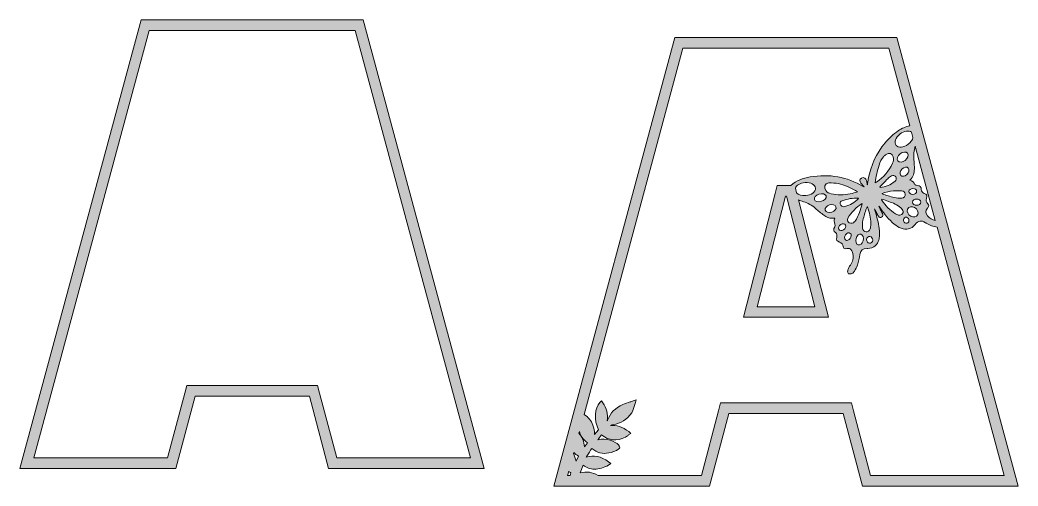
# Model space of a CAD drawing. Header units: millimetres. Extents: x 7 to 900, y -312 to -13.
# Drawn here: x 617.1 to 899.6, y -144.7 to -12.8 of the extents above; entities that cross this region are included whole.
import ezdxf

# ---------------------------------------------------------------- set-up
doc = ezdxf.new("R2010")
doc.units = ezdxf.units.MM
doc.header["$MEASUREMENT"] = 0
doc.layers.add('Layer 8', color=7, linetype='Continuous')
doc.layers.add('Layer 9', color=7, linetype='Continuous')

# ---------------------------------------------------------------- blocks, each defined once
blk = doc.blocks.new('block 6')
at = {"layer": 'Layer 9'}
h = blk.add_hatch(color=2, dxfattribs=at)
h.dxf.hatch_style = 2
h.paths.add_polyline_path([(714.23, -12.77), (651.37, -12.77), (617.08, -139.77), (661.2, -139.77), (666.65, -119.23), (699.02, -119.23), (704.47, -139.77), (748.52, -139.77)])
h.paths.add_polyline_path([(711.94, -15.77), (744.61, -136.77), (706.78, -136.77), (701.92, -118.47), (701.33, -116.23), (699.02, -116.23), (666.65, -116.23), (664.34, -116.23), (663.75, -118.47), (658.89, -136.77), (621, -136.77), (653.67, -15.77)])
at = {"layer": 'Layer 9', "lineweight": 0}
for points in [[(714.23, -12.77), (651.37, -12.77), (617.08, -139.77), (661.2, -139.77), (666.65, -119.23), (699.02, -119.23), (704.47, -139.77), (748.52, -139.77), (714.23, -12.77), (714.23, -12.77)], [(711.94, -15.77), (744.61, -136.77), (706.78, -136.77), (701.92, -118.47), (701.33, -116.23), (699.02, -116.23), (666.65, -116.23), (664.34, -116.23), (663.75, -118.47), (658.89, -136.77), (621, -136.77), (653.67, -15.77), (711.94, -15.77)]]:
    blk.add_lwpolyline(points, dxfattribs=at)

msp = doc.modelspace()

# ---------------------------------------------------------------- hatches: boundary and pattern name
at = {"layer": 'Layer 8'}
h = msp.add_hatch(color=1, dxfattribs=at)
h.dxf.hatch_style = 2
h.paths.add_polyline_path([(865.35, -17.72), (802.49, -17.72), (768.19, -144.71), (812.32, -144.71), (817.76, -124.18), (850.14, -124.18), (855.58, -144.71), (899.64, -144.71)])
edge = h.paths.add_edge_path()
edge.add_spline(control_points=[(874.06, -64.78), (873.69, -64.34), (873.51, -63.88), (873.71, -63.28), (873.99, -62.48), (873.86, -62.24), (873.07, -61.86), (872.6, -61.63), (872.26, -61.4), (872.26, -60.77), (872.26, -59.99), (871.89, -59.75), (871.1, -59.66), (870.87, -59.64), (870.55, -59.51), (870.46, -59.33), (870.17, -58.76), (869.76, -58.37), (869.01, -58.14), (870.11, -57.23), (870.23, -56.08), (870.3, -54.92), (870.32, -54.59), (870.29, -54.26), (870.28, -53.93), (870.23, -52.74), (870.06, -51.54), (870.17, -50.36), (870.23, -49.75), (870.39, -49.14), (870.56, -48.54), (870.56, -48.54), (876.22, -69.5), (876.22, -69.5), (875.37, -69.32), (874.6, -68.94), (874.01, -68.18), (873.37, -67.35), (873.36, -66.83), (874, -66.03), (874.03, -65.99), (874.06, -65.96), (874.09, -65.92), (874.47, -65.39), (874.47, -65.28), (874.06, -64.78)], knot_values=[0, 0, 0, 0, 1, 1, 1, 2, 2, 2, 3, 3, 3, 4, 4, 4, 5, 5, 5, 6, 6, 6, 7, 7, 7, 8, 8, 8, 9, 9, 9, 10, 10, 10, 11, 11, 11, 12, 12, 12, 13, 13, 13, 14, 14, 14, 15, 15, 15, 15], degree=3, periodic=1)
edge = h.paths.add_edge_path()
edge.add_spline(control_points=[(862.51, -57.95), (862.82, -57.63), (863.17, -57.35), (863.52, -57.07), (863.89, -56.77), (864.46, -56.74), (864.83, -56.97), (865.18, -57.18), (865.23, -57.53), (865.14, -57.88), (865.09, -58.09), (864.96, -58.33), (864.8, -58.46), (863.57, -59.44), (862.2, -60.07), (860.64, -60.2), (860.6, -60.15), (860.56, -60.1), (860.52, -60.05), (861.18, -59.35), (861.84, -58.64), (862.51, -57.95)], knot_values=[0, 0, 0, 0, 1, 1, 1, 2, 2, 2, 3, 3, 3, 4, 4, 4, 5, 5, 5, 6, 6, 6, 7, 7, 7, 7], degree=3, periodic=1)
edge = h.paths.add_edge_path()
edge.add_spline(control_points=[(859.57, -58.65), (859.47, -58.72), (859.36, -58.77), (859.16, -58.89), (859.4, -57.13), (859.78, -55.51), (860.3, -53.92), (860.59, -53.01), (861, -52.16), (861.63, -51.42), (861.82, -51.2), (862.03, -50.99), (862.27, -50.82), (863.13, -50.2), (864.08, -50.55), (864.31, -51.56), (864.45, -52.17), (864.35, -52.76), (864.09, -53.33), (863.11, -55.53), (861.58, -57.29), (859.57, -58.65)], knot_values=[0, 0, 0, 0, 1, 1, 1, 2, 2, 2, 3, 3, 3, 4, 4, 4, 5, 5, 5, 6, 6, 6, 7, 7, 7, 7], degree=3, periodic=1)
edge = h.paths.add_edge_path()
edge.add_spline(control_points=[(869.9, -46.09), (869.73, -46.73), (869.26, -47.42), (868.55, -47.96), (867.27, -48.94), (865.73, -49.08), (865.1, -48.27), (864.46, -47.47), (864.98, -46.03), (866.25, -45.05), (867.39, -44.17), (868.75, -43.97), (869.48, -44.52), (869.48, -44.52), (869.9, -46.09), (869.9, -46.09)], knot_values=[0, 0, 0, 0, 1, 1, 1, 2, 2, 2, 3, 3, 3, 4, 4, 4, 5, 5, 5, 5], degree=3, periodic=1)
edge = h.paths.add_edge_path()
edge.add_spline(control_points=[(868.17, -56.54), (867.58, -57.11), (866.79, -57.21), (866.42, -56.77), (866.05, -56.33), (866.24, -55.51), (866.83, -54.94), (867.43, -54.37), (868.21, -54.27), (868.58, -54.71), (868.95, -55.15), (868.77, -55.97), (868.17, -56.54)], knot_values=[0, 0, 0, 0, 1, 1, 1, 2, 2, 2, 3, 3, 3, 4, 4, 4, 4], degree=3, periodic=1)
edge = h.paths.add_edge_path()
edge.add_spline(control_points=[(869.87, -60.48), (870.47, -60.47), (870.95, -60.85), (870.94, -61.32), (870.93, -61.78), (870.44, -62.17), (869.84, -62.17), (869.24, -62.17), (868.76, -61.8), (868.77, -61.33), (868.78, -60.86), (869.28, -60.48), (869.87, -60.48)], knot_values=[0, 0, 0, 0, 1, 1, 1, 2, 2, 2, 3, 3, 3, 4, 4, 4, 4], degree=3, periodic=1)
edge = h.paths.add_edge_path()
edge.add_spline(control_points=[(865.63, -52.69), (865.24, -52.17), (865.54, -51.26), (866.29, -50.66), (867.04, -50.06), (867.97, -49.99), (868.36, -50.51), (868.75, -51.02), (868.46, -51.93), (867.71, -52.53), (866.95, -53.14), (866.02, -53.21), (865.63, -52.69)], knot_values=[0, 0, 0, 0, 1, 1, 1, 2, 2, 2, 3, 3, 3, 4, 4, 4, 4], degree=3, periodic=1)
edge = h.paths.add_edge_path()
edge.add_spline(control_points=[(861.09, -63.47), (861.73, -63.7), (862.36, -63.94), (863, -64.16), (864.25, -64.59), (865.48, -65.04), (866.45, -65.95), (866.61, -66.1), (866.73, -66.27), (866.85, -66.44), (867.11, -66.79), (867.21, -67.18), (866.96, -67.58), (866.69, -67.99), (866.26, -68.09), (865.81, -68.01), (865.52, -67.95), (865.21, -67.84), (864.97, -67.68), (863.4, -66.64), (862.09, -65.34), (861.06, -63.78), (861.03, -63.75), (861.02, -63.7), (861.01, -63.66), (861.04, -63.6), (861.07, -63.53), (861.09, -63.47)], knot_values=[0, 0, 0, 0, 1, 1, 1, 2, 2, 2, 3, 3, 3, 4, 4, 4, 5, 5, 5, 6, 6, 6, 7, 7, 7, 8, 8, 8, 9, 9, 9, 9], degree=3, periodic=1)
edge = h.paths.add_edge_path()
edge.add_spline(control_points=[(866.71, -63.22), (866, -63.25), (865.27, -63.18), (864.58, -63.02), (863.43, -62.75), (862.3, -62.37), (861.17, -62.04), (861.17, -61.99), (861.17, -61.94), (861.18, -61.89), (862.2, -61.48), (863.26, -61.23), (864.35, -61.16), (865.12, -61.1), (865.89, -61.11), (866.66, -61.13), (867.31, -61.14), (867.7, -61.51), (867.71, -62.07), (867.73, -62.67), (867.34, -63.21), (866.71, -63.22)], knot_values=[0, 0, 0, 0, 1, 1, 1, 2, 2, 2, 3, 3, 3, 4, 4, 4, 5, 5, 5, 6, 6, 6, 7, 7, 7, 7], degree=3, periodic=1)
edge = h.paths.add_edge_path()
edge.add_spline(control_points=[(867.5, -68.78), (867.84, -68.51), (868.33, -68.6), (868.6, -68.98), (868.87, -69.37), (868.82, -69.9), (868.48, -70.18), (868.15, -70.45), (867.65, -70.36), (867.38, -69.98), (867.11, -69.59), (867.17, -69.06), (867.5, -68.78)], knot_values=[0, 0, 0, 0, 1, 1, 1, 2, 2, 2, 3, 3, 3, 4, 4, 4, 4], degree=3, periodic=1)
edge = h.paths.add_edge_path()
edge.add_spline(control_points=[(868.39, -66.32), (868.69, -65.64), (869.57, -65.44), (870.36, -65.86), (871.14, -66.29), (871.53, -67.19), (871.23, -67.87), (870.93, -68.55), (870.05, -68.75), (869.26, -68.32), (868.48, -67.9), (868.09, -67), (868.39, -66.32)], knot_values=[0, 0, 0, 0, 1, 1, 1, 2, 2, 2, 3, 3, 3, 4, 4, 4, 4], degree=3, periodic=1)
edge = h.paths.add_edge_path()
edge.add_spline(control_points=[(870.92, -65.24), (870.29, -65.24), (869.79, -64.85), (869.8, -64.36), (869.81, -63.87), (870.33, -63.47), (870.96, -63.47), (871.59, -63.47), (872.1, -63.86), (872.09, -64.35), (872.08, -64.83), (871.56, -65.23), (870.92, -65.24)], knot_values=[0, 0, 0, 0, 1, 1, 1, 2, 2, 2, 3, 3, 3, 4, 4, 4, 4], degree=3, periodic=1)
edge = h.paths.add_edge_path()
edge.add_spline(control_points=[(775.2, -136.22), (775.2, -136.22), (774.5, -137.64), (774.5, -137.64), (774.35, -136.87), (774.11, -136.17), (773.78, -135.53), (773.78, -135.53), (773.86, -135.23), (773.86, -135.23), (774.25, -135.61), (774.7, -135.95), (775.2, -136.22)], knot_values=[0, 0, 0, 0, 1, 1, 1, 2, 2, 2, 3, 3, 3, 4, 4, 4, 4], degree=3, periodic=1)
edge = h.paths.add_edge_path()
edge.add_spline(control_points=[(775.48, -129.25), (775.77, -130.48), (776.44, -131.6), (777.74, -132.47), (777.74, -132.47), (776.91, -133.65), (776.91, -133.65), (776.78, -132.14), (776.26, -130.86), (775.33, -129.79), (775.33, -129.79), (775.48, -129.25), (775.48, -129.25)], knot_values=[0, 0, 0, 0, 1, 1, 1, 2, 2, 2, 3, 3, 3, 4, 4, 4, 4], degree=3, periodic=1)
edge = h.paths.add_edge_path()
edge.add_spline(control_points=[(772.43, -140.55), (772.63, -140.71), (772.84, -140.87), (773.05, -141.02), (773.05, -141.02), (772.83, -141.71), (772.83, -141.71), (772.83, -141.71), (772.11, -141.71), (772.11, -141.71), (772.11, -141.71), (772.43, -140.55), (772.43, -140.55)], knot_values=[0, 0, 0, 0, 1, 1, 1, 2, 2, 2, 3, 3, 3, 4, 4, 4, 4], degree=3, periodic=1)
edge = h.paths.add_edge_path()
edge.add_spline(control_points=[(853.04, -123.41), (853.04, -123.41), (852.45, -121.18), (852.45, -121.18), (852.45, -121.18), (850.14, -121.18), (850.14, -121.18), (850.14, -121.18), (817.76, -121.18), (817.76, -121.18), (817.76, -121.18), (815.45, -121.18), (815.45, -121.18), (815.45, -121.18), (814.86, -123.41), (814.86, -123.41), (814.86, -123.41), (810.01, -141.71), (810.01, -141.71), (810.01, -141.71), (780.78, -141.71), (780.78, -141.71), (779.12, -140.74), (777.48, -140.51), (775.72, -141.01), (775.72, -141.01), (776.48, -138.78), (776.48, -138.78), (777.58, -139.54), (778.56, -139.89), (779.63, -139.92), (781.07, -139.97), (782.4, -139.59), (783.67, -138.78), (783.67, -138.78), (784.4, -138.31), (784.4, -138.31), (784.4, -138.31), (783.71, -137.82), (783.71, -137.82), (781.54, -136.27), (779.53, -135.87), (777.42, -136.58), (777.48, -136.45), (777.54, -136.34), (777.6, -136.24), (778.05, -135.5), (778.53, -134.77), (778.99, -134.06), (778.99, -134.06), (779, -134.05), (779, -134.05), (780.4, -135.27), (782.01, -135.71), (783.78, -135.35), (784.73, -135.16), (785.73, -134.91), (786.59, -134.15), (786.59, -134.15), (786.88, -133.89), (786.88, -133.89), (786.88, -133.89), (786.77, -133.53), (786.77, -133.53), (786.76, -133.51), (786.76, -133.48), (786.75, -133.46), (786.73, -133.38), (786.7, -133.22), (786.56, -133.09), (785.51, -132.11), (783.13, -130.95), (780.7, -131.59), (781.01, -131.15), (781.33, -130.72), (781.65, -130.28), (781.66, -130.27), (781.67, -130.25), (781.68, -130.24), (781.71, -130.26), (781.74, -130.28), (781.78, -130.31), (783.77, -131.86), (786.02, -132.05), (788.48, -130.87), (788.72, -130.76), (788.92, -130.61), (789.11, -130.46), (789.2, -130.4), (789.29, -130.33), (789.38, -130.26), (789.38, -130.26), (790.05, -129.8), (790.05, -129.8), (790.05, -129.8), (789.42, -129.32), (789.42, -129.32), (787.62, -127.98), (785.97, -127.42), (784.24, -127.6), (784.48, -127.44), (784.74, -127.35), (785.03, -127.32), (787.11, -127.07), (788.92, -125.91), (790.26, -123.96), (790.61, -123.45), (791.21, -121.44), (791.32, -121.04), (791.32, -121.04), (791.52, -120.35), (791.52, -120.35), (791.52, -120.35), (790.72, -120.62), (790.72, -120.62), (790.42, -120.72), (790.11, -120.82), (789.81, -120.91), (789.12, -121.12), (788.42, -121.34), (787.73, -121.64), (785.61, -122.56), (784.17, -124.05), (783.45, -126.07), (783.42, -126.14), (783.39, -126.21), (783.36, -126.28), (783.62, -124.35), (783.2, -122.67), (782.1, -121.15), (782.1, -121.15), (781.73, -120.64), (781.73, -120.64), (781.73, -120.64), (781.26, -121.09), (781.26, -121.09), (779.72, -122.59), (779.55, -126.05), (780.87, -128.85), (780.87, -128.85), (779.71, -130.14), (779.71, -130.14), (779.72, -129.13), (779.58, -128.25), (779.27, -127.44), (778.79, -126.2), (777.99, -125.24), (776.78, -124.44), (776.78, -124.44), (804.78, -20.72), (804.78, -20.72), (804.78, -20.72), (863.05, -20.72), (863.05, -20.72), (863.05, -20.72), (869, -42.77), (869, -42.77), (867.84, -42.97), (866.72, -43.44), (865.72, -44.12), (864.31, -45.08), (863.13, -46.29), (862.03, -47.58), (859.49, -50.55), (857.94, -53.96), (857.25, -57.73), (857.14, -58.31), (857.07, -58.9), (856.98, -59.49), (856.98, -59.49), (856.85, -56.78), (855.33, -57.54), (854.03, -58.2), (855.85, -59.79), (856.04, -60), (855.94, -59.96), (855.89, -59.94), (855.84, -59.91), (851.21, -57.16), (846.19, -56.32), (840.77, -57.2), (838.73, -57.54), (836.9, -58.27), (835.3, -59.6), (835.28, -59.61), (835.27, -59.62), (835.26, -59.63), (835.26, -59.63), (834.08, -59.63), (834.08, -59.63), (834.08, -59.63), (833.82, -59.63), (833.82, -59.63), (833.82, -59.63), (831.49, -59.63), (831.49, -59.63), (831.49, -59.63), (830.91, -61.89), (830.91, -61.89), (830.91, -61.89), (822.88, -93.21), (822.88, -93.21), (822.88, -93.21), (821.92, -96.95), (821.92, -96.95), (821.92, -96.95), (825.79, -96.95), (825.79, -96.95), (825.79, -96.95), (842.11, -96.95), (842.11, -96.95), (842.11, -96.95), (845.97, -96.95), (845.97, -96.95), (845.97, -96.95), (845.01, -93.21), (845.01, -93.21), (845.01, -93.21), (837.45, -63.72), (837.45, -63.72), (837.92, -63.89), (838.39, -64.06), (838.87, -64.22), (840.14, -64.64), (841.3, -65.23), (842.29, -66.14), (843.04, -66.83), (843.86, -67.45), (844.67, -68.08), (845.36, -68.62), (846.16, -68.9), (847.06, -68.89), (847.27, -68.89), (847.47, -68.88), (847.74, -68.87), (847.46, -69.49), (847.57, -70.01), (847.78, -70.55), (847.88, -70.78), (847.87, -71.13), (847.75, -71.35), (847.33, -72.09), (847.29, -72.5), (847.95, -72.97), (848.47, -73.35), (848.42, -73.77), (848.33, -74.27), (848.17, -75.14), (848.27, -75.32), (849.09, -75.64), (849.69, -75.88), (850.09, -76.28), (850.13, -76.94), (850.16, -77.36), (850.39, -77.53), (850.78, -77.53), (851.01, -77.54), (851.24, -77.51), (851.47, -77.46), (851.81, -77.38), (852.06, -77.46), (852.27, -77.72), (852.68, -78.22), (852.88, -78.79), (852.96, -79.41), (853.11, -80.58), (852.62, -81.56), (851.96, -82.51), (851.69, -82.9), (851.51, -83.38), (851.41, -83.83), (851.36, -84.08), (851.5, -84.52), (851.68, -84.6), (851.94, -84.72), (852.34, -84.65), (852.63, -84.53), (852.9, -84.42), (853.15, -84.17), (853.31, -83.92), (853.65, -83.36), (854.03, -82.78), (854.21, -82.17), (854.51, -81.18), (854.68, -80.16), (854.89, -79.14), (855.13, -77.92), (855.64, -77.47), (856.91, -77.43), (856.97, -77.43), (857.03, -77.43), (857.09, -77.43), (858.88, -77.45), (859.89, -76.27), (860.2, -75.08), (860.31, -74.64), (860.41, -74.19), (860.43, -73.74), (860.5, -72.01), (860.15, -70.34), (859.71, -68.7), (859.49, -67.88), (859.22, -67.08), (858.97, -66.28), (859.19, -66.59), (859.36, -66.92), (859.53, -67.25), (859.72, -67.63), (859.91, -68), (860.13, -68.36), (860.34, -68.69), (860.67, -68.74), (861.02, -68.59), (861.37, -68.43), (861.39, -68.11), (861.32, -67.81), (861.28, -67.62), (861.18, -67.44), (861.09, -67.27), (860.79, -66.67), (860.49, -66.07), (860.19, -65.47), (860.35, -65.59), (860.47, -65.75), (860.58, -65.9), (860.65, -66), (860.71, -66.1), (860.78, -66.2), (861.87, -67.8), (863.06, -69.31), (864.56, -70.55), (865.15, -71.03), (865.82, -71.46), (866.52, -71.76), (868, -72.39), (869.43, -71.97), (870.49, -70.7), (871.47, -69.53), (872.15, -69.4), (873.44, -70.17), (873.5, -70.21), (873.56, -70.26), (873.63, -70.3), (874.61, -70.84), (875.64, -71.27), (876.75, -71.45), (876.75, -71.45), (895.72, -141.71), (895.72, -141.71), (895.72, -141.71), (857.89, -141.71), (857.89, -141.71), (857.89, -141.71), (853.04, -123.41), (853.04, -123.41)], knot_values=[0, 0, 0, 0, 1, 1, 1, 2, 2, 2, 3, 3, 3, 4, 4, 4, 5, 5, 5, 6, 6, 6, 7, 7, 7, 8, 8, 8, 9, 9, 9, 10, 10, 10, 11, 11, 11, 12, 12, 12, 13, 13, 13, 14, 14, 14, 15, 15, 15, 16, 16, 16, 17, 17, 17, 18, 18, 18, 19, 19, 19, 20, 20, 20, 21, 21, 21, 22, 22, 22, 23, 23, 23, 24, 24, 24, 25, 25, 25, 26, 26, 26, 27, 27, 27, 28, 28, 28, 29, 29, 29, 30, 30, 30, 31, 31, 31, 32, 32, 32, 33, 33, 33, 34, 34, 34, 35, 35, 35, 36, 36, 36, 37, 37, 37, 38, 38, 38, 39, 39, 39, 40, 40, 40, 41, 41, 41, 42, 42, 42, 43, 43, 43, 44, 44, 44, 45, 45, 45, 46, 46, 46, 47, 47, 47, 48, 48, 48, 49, 49, 49, 50, 50, 50, 51, 51, 51, 52, 52, 52, 53, 53, 53, 54, 54, 54, 55, 55, 55, 56, 56, 56, 57, 57, 57, 58, 58, 58, 59, 59, 59, 60, 60, 60, 61, 61, 61, 62, 62, 62, 63, 63, 63, 64, 64, 64, 65, 65, 65, 66, 66, 66, 67, 67, 67, 68, 68, 68, 69, 69, 69, 70, 70, 70, 71, 71, 71, 72, 72, 72, 73, 73, 73, 74, 74, 74, 75, 75, 75, 76, 76, 76, 77, 77, 77, 78, 78, 78, 79, 79, 79, 80, 80, 80, 81, 81, 81, 82, 82, 82, 83, 83, 83, 84, 84, 84, 85, 85, 85, 86, 86, 86, 87, 87, 87, 88, 88, 88, 89, 89, 89, 90, 90, 90, 91, 91, 91, 92, 92, 92, 93, 93, 93, 94, 94, 94, 95, 95, 95, 96, 96, 96, 97, 97, 97, 98, 98, 98, 99, 99, 99, 100, 100, 100, 101, 101, 101, 102, 102, 102, 103, 103, 103, 104, 104, 104, 105, 105, 105, 106, 106, 106, 107, 107, 107, 108, 108, 108, 109, 109, 109, 110, 110, 110, 111, 111, 111, 112, 112, 112, 113, 113, 113, 114, 114, 114, 115, 115, 115, 116, 116, 116, 117, 117, 117, 118, 118, 118, 118], degree=3, periodic=1)
h.paths.add_polyline_path([(842.11, -93.95), (825.79, -93.95), (833.82, -62.63), (834.08, -62.63)])
edge = h.paths.add_edge_path()
edge.add_spline(control_points=[(836.95, -61.73), (836.95, -61.73), (836.6, -60.4), (836.6, -60.4), (836.88, -59.57), (837.98, -58.88), (839.33, -58.78), (840.93, -58.66), (842.26, -59.4), (842.31, -60.43), (842.36, -61.45), (841.11, -62.38), (839.52, -62.5), (838.43, -62.58), (837.47, -62.27), (836.95, -61.73)], knot_values=[0, 0, 0, 0, 1, 1, 1, 2, 2, 2, 3, 3, 3, 4, 4, 4, 5, 5, 5, 5], degree=3, periodic=1)
edge = h.paths.add_edge_path()
edge.add_spline(control_points=[(843.29, -62.06), (844.2, -61.79), (845.09, -62.03), (845.28, -62.59), (845.47, -63.16), (844.88, -63.84), (843.97, -64.11), (843.05, -64.38), (842.16, -64.14), (841.98, -63.57), (841.79, -63.01), (842.38, -62.33), (843.29, -62.06)], knot_values=[0, 0, 0, 0, 1, 1, 1, 2, 2, 2, 3, 3, 3, 4, 4, 4, 4], degree=3, periodic=1)
edge = h.paths.add_edge_path()
edge.add_spline(control_points=[(846.26, -65.12), (847.1, -64.86), (847.92, -65.11), (848.1, -65.68), (848.28, -66.25), (847.74, -66.92), (846.91, -67.19), (846.07, -67.45), (845.25, -67.2), (845.07, -66.63), (844.89, -66.06), (845.42, -65.38), (846.26, -65.12)], knot_values=[0, 0, 0, 0, 1, 1, 1, 2, 2, 2, 3, 3, 3, 4, 4, 4, 4], degree=3, periodic=1)
edge = h.paths.add_edge_path()
edge.add_spline(control_points=[(846.76, -61.97), (846.13, -61.83), (845.57, -61.6), (845.18, -61.07), (844.62, -60.32), (844.86, -58.97), (846.09, -58.92), (846.99, -58.89), (847.91, -58.93), (848.79, -59.1), (850.19, -59.37), (852.92, -60.56), (854.2, -61.43), (853.51, -61.63), (852.82, -61.87), (852.12, -62.01), (850.32, -62.38), (848.53, -62.36), (846.76, -61.97)], knot_values=[0, 0, 0, 0, 1, 1, 1, 2, 2, 2, 3, 3, 3, 4, 4, 4, 5, 5, 5, 6, 6, 6, 6], degree=3, periodic=1)
edge = h.paths.add_edge_path()
edge.add_spline(control_points=[(854.38, -63.2), (854.4, -63.2), (854.43, -63.23), (854.5, -63.28), (853.42, -64.44), (852.11, -65.18), (850.62, -65.61), (849.94, -65.8), (849.34, -65.42), (849.3, -64.8), (849.26, -64.41), (849.4, -64.08), (849.82, -63.93), (851.3, -63.41), (852.82, -63.17), (854.38, -63.2)], knot_values=[0, 0, 0, 0, 1, 1, 1, 2, 2, 2, 3, 3, 3, 4, 4, 4, 5, 5, 5, 5], degree=3, periodic=1)
edge = h.paths.add_edge_path()
edge.add_spline(control_points=[(849.14, -70.95), (849.54, -70.48), (850.2, -70.32), (850.6, -70.59), (851, -70.86), (851, -71.47), (850.59, -71.93), (850.18, -72.4), (849.53, -72.56), (849.12, -72.29), (848.72, -72.02), (848.73, -71.42), (849.14, -70.95)], knot_values=[0, 0, 0, 0, 1, 1, 1, 2, 2, 2, 3, 3, 3, 4, 4, 4, 4], degree=3, periodic=1)
edge = h.paths.add_edge_path()
edge.add_spline(control_points=[(850.81, -73.57), (851.19, -73.05), (851.79, -72.88), (852.15, -73.18), (852.52, -73.47), (852.51, -74.13), (852.14, -74.65), (851.77, -75.16), (851.17, -75.34), (850.8, -75.04), (850.43, -74.74), (850.44, -74.08), (850.81, -73.57)], knot_values=[0, 0, 0, 0, 1, 1, 1, 2, 2, 2, 3, 3, 3, 4, 4, 4, 4], degree=3, periodic=1)
edge = h.paths.add_edge_path()
edge.add_spline(control_points=[(852.35, -70.33), (851.58, -70.28), (851.06, -69.53), (851.46, -68.88), (852.48, -67.22), (853.82, -65.83), (855.48, -64.74), (855.52, -64.79), (855.54, -64.81), (855.53, -64.82), (855, -66.49), (854.55, -68.21), (853.51, -69.69), (853.24, -70.08), (852.89, -70.37), (852.35, -70.33)], knot_values=[0, 0, 0, 0, 1, 1, 1, 2, 2, 2, 3, 3, 3, 4, 4, 4, 5, 5, 5, 5], degree=3, periodic=1)
edge = h.paths.add_edge_path()
edge.add_spline(control_points=[(853.78, -74.63), (854, -73.79), (854.62, -73.25), (855.18, -73.42), (855.73, -73.6), (855.99, -74.42), (855.77, -75.26), (855.55, -76.11), (854.92, -76.65), (854.37, -76.47), (853.82, -76.3), (853.55, -75.47), (853.78, -74.63)], knot_values=[0, 0, 0, 0, 1, 1, 1, 2, 2, 2, 3, 3, 3, 4, 4, 4, 4], degree=3, periodic=1)
edge = h.paths.add_edge_path()
edge.add_spline(control_points=[(855.65, -71.65), (855.61, -70.92), (855.58, -70.16), (855.73, -69.45), (855.97, -68.34), (856.37, -67.26), (856.7, -66.16), (856.76, -66), (856.85, -65.85), (856.92, -65.69), (856.96, -65.69), (857, -65.69), (857.04, -65.69), (857.16, -66.1), (857.29, -66.51), (857.42, -66.91), (857.89, -68.38), (858.04, -69.88), (857.87, -71.42), (857.86, -71.57), (857.84, -71.73), (857.79, -71.86), (857.55, -72.44), (857.06, -72.81), (856.61, -72.76), (856.11, -72.7), (855.69, -72.3), (855.65, -71.65)], knot_values=[0, 0, 0, 0, 1, 1, 1, 2, 2, 2, 3, 3, 3, 4, 4, 4, 5, 5, 5, 6, 6, 6, 7, 7, 7, 8, 8, 8, 9, 9, 9, 9], degree=3, periodic=1)
edge = h.paths.add_edge_path()
edge.add_spline(control_points=[(857.38, -74.12), (857.83, -73.97), (858.31, -74.26), (858.45, -74.77), (858.59, -75.28), (858.34, -75.81), (857.89, -75.96), (857.44, -76.1), (856.96, -75.81), (856.82, -75.31), (856.67, -74.8), (856.93, -74.27), (857.38, -74.12)], knot_values=[0, 0, 0, 0, 1, 1, 1, 2, 2, 2, 3, 3, 3, 4, 4, 4, 4], degree=3, periodic=1)

# ---------------------------------------------------------------- linework, layer by layer
at = {"layer": 'Layer 8', "lineweight": 0}
for points in [[(865.35, -17.72), (802.49, -17.72), (768.19, -144.71), (812.32, -144.71), (817.76, -124.18), (850.14, -124.18), (855.58, -144.71), (899.64, -144.71), (865.35, -17.72)], [(842.11, -93.95), (825.79, -93.95), (833.82, -62.63), (834.08, -62.63), (842.11, -93.95)]]:
    msp.add_lwpolyline(points, dxfattribs=at)
for points, knots in [([(853.04, -123.41), (853.04, -123.41), (852.45, -121.18), (852.45, -121.18), (852.45, -121.18), (850.14, -121.18), (850.14, -121.18), (850.14, -121.18), (817.76, -121.18), (817.76, -121.18), (817.76, -121.18), (815.45, -121.18), (815.45, -121.18), (815.45, -121.18), (814.86, -123.41), (814.86, -123.41), (814.86, -123.41), (810.01, -141.71), (810.01, -141.71), (810.01, -141.71), (780.78, -141.71), (780.78, -141.71), (779.12, -140.74), (777.48, -140.51), (775.72, -141.01), (775.72, -141.01), (776.48, -138.78), (776.48, -138.78), (777.58, -139.54), (778.56, -139.89), (779.63, -139.92), (781.07, -139.97), (782.4, -139.59), (783.67, -138.78), (783.67, -138.78), (784.4, -138.31), (784.4, -138.31), (784.4, -138.31), (783.71, -137.82), (783.71, -137.82), (781.54, -136.27), (779.53, -135.87), (777.42, -136.58), (777.48, -136.45), (777.54, -136.34), (777.6, -136.24), (778.05, -135.5), (778.53, -134.77), (778.99, -134.06), (778.99, -134.06), (779, -134.05), (779, -134.05), (780.4, -135.27), (782.01, -135.71), (783.78, -135.35), (784.73, -135.16), (785.73, -134.91), (786.59, -134.15), (786.59, -134.15), (786.88, -133.89), (786.88, -133.89), (786.88, -133.89), (786.77, -133.53), (786.77, -133.53), (786.76, -133.51), (786.76, -133.48), (786.75, -133.46), (786.73, -133.38), (786.7, -133.22), (786.56, -133.09), (785.51, -132.11), (783.13, -130.95), (780.7, -131.59), (781.01, -131.15), (781.33, -130.72), (781.65, -130.28), (781.66, -130.27), (781.67, -130.25), (781.68, -130.24), (781.71, -130.26), (781.74, -130.28), (781.78, -130.31), (783.77, -131.86), (786.02, -132.05), (788.48, -130.87), (788.72, -130.76), (788.92, -130.61), (789.11, -130.46), (789.2, -130.4), (789.29, -130.33), (789.38, -130.26), (789.38, -130.26), (790.05, -129.8), (790.05, -129.8), (790.05, -129.8), (789.42, -129.32), (789.42, -129.32), (787.62, -127.98), (785.97, -127.42), (784.24, -127.6), (784.48, -127.44), (784.74, -127.35), (785.03, -127.32), (787.11, -127.07), (788.92, -125.91), (790.26, -123.96), (790.61, -123.45), (791.21, -121.44), (791.32, -121.04), (791.32, -121.04), (791.52, -120.35), (791.52, -120.35), (791.52, -120.35), (790.72, -120.62), (790.72, -120.62), (790.42, -120.72), (790.11, -120.82), (789.81, -120.91), (789.12, -121.12), (788.42, -121.34), (787.73, -121.64), (785.61, -122.56), (784.17, -124.05), (783.45, -126.07), (783.42, -126.14), (783.39, -126.21), (783.36, -126.28), (783.62, -124.35), (783.2, -122.67), (782.1, -121.15), (782.1, -121.15), (781.73, -120.64), (781.73, -120.64), (781.73, -120.64), (781.26, -121.09), (781.26, -121.09), (779.72, -122.59), (779.55, -126.05), (780.87, -128.85), (780.87, -128.85), (779.71, -130.14), (779.71, -130.14), (779.72, -129.13), (779.58, -128.25), (779.27, -127.44), (778.79, -126.2), (777.99, -125.24), (776.78, -124.44), (776.78, -124.44), (804.78, -20.72), (804.78, -20.72), (804.78, -20.72), (863.05, -20.72), (863.05, -20.72), (863.05, -20.72), (869, -42.77), (869, -42.77), (867.84, -42.97), (866.72, -43.44), (865.72, -44.12), (864.31, -45.08), (863.13, -46.29), (862.03, -47.58), (859.49, -50.55), (857.94, -53.96), (857.25, -57.73), (857.14, -58.31), (857.07, -58.9), (856.98, -59.49), (856.98, -59.49), (856.85, -56.78), (855.33, -57.54), (854.03, -58.2), (855.85, -59.79), (856.04, -60), (855.94, -59.96), (855.89, -59.94), (855.84, -59.91), (851.21, -57.16), (846.19, -56.32), (840.77, -57.2), (838.73, -57.54), (836.9, -58.27), (835.3, -59.6), (835.28, -59.61), (835.27, -59.62), (835.26, -59.63), (835.26, -59.63), (834.08, -59.63), (834.08, -59.63), (834.08, -59.63), (833.82, -59.63), (833.82, -59.63), (833.82, -59.63), (831.49, -59.63), (831.49, -59.63), (831.49, -59.63), (830.91, -61.89), (830.91, -61.89), (830.91, -61.89), (822.88, -93.21), (822.88, -93.21), (822.88, -93.21), (821.92, -96.95), (821.92, -96.95), (821.92, -96.95), (825.79, -96.95), (825.79, -96.95), (825.79, -96.95), (842.11, -96.95), (842.11, -96.95), (842.11, -96.95), (845.97, -96.95), (845.97, -96.95), (845.97, -96.95), (845.01, -93.21), (845.01, -93.21), (845.01, -93.21), (837.45, -63.72), (837.45, -63.72), (837.92, -63.89), (838.39, -64.06), (838.87, -64.22), (840.14, -64.64), (841.3, -65.23), (842.29, -66.14), (843.04, -66.83), (843.86, -67.45), (844.67, -68.08), (845.36, -68.62), (846.16, -68.9), (847.06, -68.89), (847.27, -68.89), (847.47, -68.88), (847.74, -68.87), (847.46, -69.49), (847.57, -70.01), (847.78, -70.55), (847.88, -70.78), (847.87, -71.13), (847.75, -71.35), (847.33, -72.09), (847.29, -72.5), (847.95, -72.97), (848.47, -73.35), (848.42, -73.77), (848.33, -74.27), (848.17, -75.14), (848.27, -75.32), (849.09, -75.64), (849.69, -75.88), (850.09, -76.28), (850.13, -76.94), (850.16, -77.36), (850.39, -77.53), (850.78, -77.53), (851.01, -77.54), (851.24, -77.51), (851.47, -77.46), (851.81, -77.38), (852.06, -77.46), (852.27, -77.72), (852.68, -78.22), (852.88, -78.79), (852.96, -79.41), (853.11, -80.58), (852.62, -81.56), (851.96, -82.51), (851.69, -82.9), (851.51, -83.38), (851.41, -83.83), (851.36, -84.08), (851.5, -84.52), (851.68, -84.6), (851.94, -84.72), (852.34, -84.65), (852.63, -84.53), (852.9, -84.42), (853.15, -84.17), (853.31, -83.92), (853.65, -83.36), (854.03, -82.78), (854.21, -82.17), (854.51, -81.18), (854.68, -80.16), (854.89, -79.14), (855.13, -77.92), (855.64, -77.47), (856.91, -77.43), (856.97, -77.43), (857.03, -77.43), (857.09, -77.43), (858.88, -77.45), (859.89, -76.27), (860.2, -75.08), (860.31, -74.64), (860.41, -74.19), (860.43, -73.74), (860.5, -72.01), (860.15, -70.34), (859.71, -68.7), (859.49, -67.88), (859.22, -67.08), (858.97, -66.28), (859.19, -66.59), (859.36, -66.92), (859.53, -67.25), (859.72, -67.63), (859.91, -68), (860.13, -68.36), (860.34, -68.69), (860.67, -68.74), (861.02, -68.59), (861.37, -68.43), (861.39, -68.11), (861.32, -67.81), (861.28, -67.62), (861.18, -67.44), (861.09, -67.27), (860.79, -66.67), (860.49, -66.07), (860.19, -65.47), (860.35, -65.59), (860.47, -65.75), (860.58, -65.9), (860.65, -66), (860.71, -66.1), (860.78, -66.2), (861.87, -67.8), (863.06, -69.31), (864.56, -70.55), (865.15, -71.03), (865.82, -71.46), (866.52, -71.76), (868, -72.39), (869.43, -71.97), (870.49, -70.7), (871.47, -69.53), (872.15, -69.4), (873.44, -70.17), (873.5, -70.21), (873.56, -70.26), (873.63, -70.3), (874.61, -70.84), (875.64, -71.27), (876.75, -71.45), (876.75, -71.45), (895.72, -141.71), (895.72, -141.71), (895.72, -141.71), (857.89, -141.71), (857.89, -141.71), (857.89, -141.71), (853.04, -123.41), (853.04, -123.41)], [0, 0, 0, 0, 1, 1, 1, 2, 2, 2, 3, 3, 3, 4, 4, 4, 5, 5, 5, 6, 6, 6, 7, 7, 7, 8, 8, 8, 9, 9, 9, 10, 10, 10, 11, 11, 11, 12, 12, 12, 13, 13, 13, 14, 14, 14, 15, 15, 15, 16, 16, 16, 17, 17, 17, 18, 18, 18, 19, 19, 19, 20, 20, 20, 21, 21, 21, 22, 22, 22, 23, 23, 23, 24, 24, 24, 25, 25, 25, 26, 26, 26, 27, 27, 27, 28, 28, 28, 29, 29, 29, 30, 30, 30, 31, 31, 31, 32, 32, 32, 33, 33, 33, 34, 34, 34, 35, 35, 35, 36, 36, 36, 37, 37, 37, 38, 38, 38, 39, 39, 39, 40, 40, 40, 41, 41, 41, 42, 42, 42, 43, 43, 43, 44, 44, 44, 45, 45, 45, 46, 46, 46, 47, 47, 47, 48, 48, 48, 49, 49, 49, 50, 50, 50, 51, 51, 51, 52, 52, 52, 53, 53, 53, 54, 54, 54, 55, 55, 55, 56, 56, 56, 57, 57, 57, 58, 58, 58, 59, 59, 59, 60, 60, 60, 61, 61, 61, 62, 62, 62, 63, 63, 63, 64, 64, 64, 65, 65, 65, 66, 66, 66, 67, 67, 67, 68, 68, 68, 69, 69, 69, 70, 70, 70, 71, 71, 71, 72, 72, 72, 73, 73, 73, 74, 74, 74, 75, 75, 75, 76, 76, 76, 77, 77, 77, 78, 78, 78, 79, 79, 79, 80, 80, 80, 81, 81, 81, 82, 82, 82, 83, 83, 83, 84, 84, 84, 85, 85, 85, 86, 86, 86, 87, 87, 87, 88, 88, 88, 89, 89, 89, 90, 90, 90, 91, 91, 91, 92, 92, 92, 93, 93, 93, 94, 94, 94, 95, 95, 95, 96, 96, 96, 97, 97, 97, 98, 98, 98, 99, 99, 99, 100, 100, 100, 101, 101, 101, 102, 102, 102, 103, 103, 103, 104, 104, 104, 105, 105, 105, 106, 106, 106, 107, 107, 107, 108, 108, 108, 109, 109, 109, 110, 110, 110, 111, 111, 111, 112, 112, 112, 113, 113, 113, 114, 114, 114, 115, 115, 115, 116, 116, 116, 117, 117, 117, 118, 118, 118, 118]), ([(869.9, -46.09), (869.73, -46.73), (869.26, -47.42), (868.55, -47.96), (867.27, -48.94), (865.73, -49.08), (865.1, -48.27), (864.46, -47.47), (864.98, -46.03), (866.25, -45.05), (867.39, -44.17), (868.75, -43.97), (869.48, -44.52), (869.48, -44.52), (869.9, -46.09), (869.9, -46.09)], [0, 0, 0, 0, 1, 1, 1, 2, 2, 2, 3, 3, 3, 4, 4, 4, 5, 5, 5, 5]), ([(859.57, -58.65), (859.47, -58.72), (859.36, -58.77), (859.16, -58.89), (859.4, -57.13), (859.78, -55.51), (860.3, -53.92), (860.59, -53.01), (861, -52.16), (861.63, -51.42), (861.82, -51.2), (862.03, -50.99), (862.27, -50.82), (863.13, -50.2), (864.08, -50.55), (864.31, -51.56), (864.45, -52.17), (864.35, -52.76), (864.09, -53.33), (863.11, -55.53), (861.58, -57.29), (859.57, -58.65)], [0, 0, 0, 0, 1, 1, 1, 2, 2, 2, 3, 3, 3, 4, 4, 4, 5, 5, 5, 6, 6, 6, 7, 7, 7, 7]), ([(865.63, -52.69), (865.24, -52.17), (865.54, -51.26), (866.29, -50.66), (867.04, -50.06), (867.97, -49.99), (868.36, -50.51), (868.75, -51.02), (868.46, -51.93), (867.71, -52.53), (866.95, -53.14), (866.02, -53.21), (865.63, -52.69)], [0, 0, 0, 0, 1, 1, 1, 2, 2, 2, 3, 3, 3, 4, 4, 4, 4]), ([(874.06, -64.78), (873.69, -64.34), (873.51, -63.88), (873.71, -63.28), (873.99, -62.48), (873.86, -62.24), (873.07, -61.86), (872.6, -61.63), (872.26, -61.4), (872.26, -60.77), (872.26, -59.99), (871.89, -59.75), (871.1, -59.66), (870.87, -59.64), (870.55, -59.51), (870.46, -59.33), (870.17, -58.76), (869.76, -58.37), (869.01, -58.14), (870.11, -57.23), (870.23, -56.08), (870.3, -54.92), (870.32, -54.59), (870.29, -54.26), (870.28, -53.93), (870.23, -52.74), (870.06, -51.54), (870.17, -50.36), (870.23, -49.75), (870.39, -49.14), (870.56, -48.54), (870.56, -48.54), (876.22, -69.5), (876.22, -69.5), (875.37, -69.32), (874.6, -68.94), (874.01, -68.18), (873.37, -67.35), (873.36, -66.83), (874, -66.03), (874.03, -65.99), (874.06, -65.96), (874.09, -65.92), (874.47, -65.39), (874.47, -65.28), (874.06, -64.78)], [0, 0, 0, 0, 1, 1, 1, 2, 2, 2, 3, 3, 3, 4, 4, 4, 5, 5, 5, 6, 6, 6, 7, 7, 7, 8, 8, 8, 9, 9, 9, 10, 10, 10, 11, 11, 11, 12, 12, 12, 13, 13, 13, 14, 14, 14, 15, 15, 15, 15]), ([(868.17, -56.54), (867.58, -57.11), (866.79, -57.21), (866.42, -56.77), (866.05, -56.33), (866.24, -55.51), (866.83, -54.94), (867.43, -54.37), (868.21, -54.27), (868.58, -54.71), (868.95, -55.15), (868.77, -55.97), (868.17, -56.54)], [0, 0, 0, 0, 1, 1, 1, 2, 2, 2, 3, 3, 3, 4, 4, 4, 4]), ([(836.95, -61.73), (836.95, -61.73), (836.6, -60.4), (836.6, -60.4), (836.88, -59.57), (837.98, -58.88), (839.33, -58.78), (840.93, -58.66), (842.26, -59.4), (842.31, -60.43), (842.36, -61.45), (841.11, -62.38), (839.52, -62.5), (838.43, -62.58), (837.47, -62.27), (836.95, -61.73)], [0, 0, 0, 0, 1, 1, 1, 2, 2, 2, 3, 3, 3, 4, 4, 4, 5, 5, 5, 5]), ([(846.76, -61.97), (846.13, -61.83), (845.57, -61.6), (845.18, -61.07), (844.62, -60.32), (844.86, -58.97), (846.09, -58.92), (846.99, -58.89), (847.91, -58.93), (848.79, -59.1), (850.19, -59.37), (852.92, -60.56), (854.2, -61.43), (853.51, -61.63), (852.82, -61.87), (852.12, -62.01), (850.32, -62.38), (848.53, -62.36), (846.76, -61.97)], [0, 0, 0, 0, 1, 1, 1, 2, 2, 2, 3, 3, 3, 4, 4, 4, 5, 5, 5, 6, 6, 6, 6]), ([(862.51, -57.95), (862.82, -57.63), (863.17, -57.35), (863.52, -57.07), (863.89, -56.77), (864.46, -56.74), (864.83, -56.97), (865.18, -57.18), (865.23, -57.53), (865.14, -57.88), (865.09, -58.09), (864.96, -58.33), (864.8, -58.46), (863.57, -59.44), (862.2, -60.07), (860.64, -60.2), (860.6, -60.15), (860.56, -60.1), (860.52, -60.05), (861.18, -59.35), (861.84, -58.64), (862.51, -57.95)], [0, 0, 0, 0, 1, 1, 1, 2, 2, 2, 3, 3, 3, 4, 4, 4, 5, 5, 5, 6, 6, 6, 7, 7, 7, 7]), ([(843.29, -62.06), (844.2, -61.79), (845.09, -62.03), (845.28, -62.59), (845.47, -63.16), (844.88, -63.84), (843.97, -64.11), (843.05, -64.38), (842.16, -64.14), (841.98, -63.57), (841.79, -63.01), (842.38, -62.33), (843.29, -62.06)], [0, 0, 0, 0, 1, 1, 1, 2, 2, 2, 3, 3, 3, 4, 4, 4, 4]), ([(866.71, -63.22), (866, -63.25), (865.27, -63.18), (864.58, -63.02), (863.43, -62.75), (862.3, -62.37), (861.17, -62.04), (861.17, -61.99), (861.17, -61.94), (861.18, -61.89), (862.2, -61.48), (863.26, -61.23), (864.35, -61.16), (865.12, -61.1), (865.89, -61.11), (866.66, -61.13), (867.31, -61.14), (867.7, -61.51), (867.71, -62.07), (867.73, -62.67), (867.34, -63.21), (866.71, -63.22)], [0, 0, 0, 0, 1, 1, 1, 2, 2, 2, 3, 3, 3, 4, 4, 4, 5, 5, 5, 6, 6, 6, 7, 7, 7, 7]), ([(869.87, -60.48), (870.47, -60.47), (870.95, -60.85), (870.94, -61.32), (870.93, -61.78), (870.44, -62.17), (869.84, -62.17), (869.24, -62.17), (868.76, -61.8), (868.77, -61.33), (868.78, -60.86), (869.28, -60.48), (869.87, -60.48)], [0, 0, 0, 0, 1, 1, 1, 2, 2, 2, 3, 3, 3, 4, 4, 4, 4]), ([(846.26, -65.12), (847.1, -64.86), (847.92, -65.11), (848.1, -65.68), (848.28, -66.25), (847.74, -66.92), (846.91, -67.19), (846.07, -67.45), (845.25, -67.2), (845.07, -66.63), (844.89, -66.06), (845.42, -65.38), (846.26, -65.12)], [0, 0, 0, 0, 1, 1, 1, 2, 2, 2, 3, 3, 3, 4, 4, 4, 4]), ([(854.38, -63.2), (854.4, -63.2), (854.43, -63.23), (854.5, -63.28), (853.42, -64.44), (852.11, -65.18), (850.62, -65.61), (849.94, -65.8), (849.34, -65.42), (849.3, -64.8), (849.26, -64.41), (849.4, -64.08), (849.82, -63.93), (851.3, -63.41), (852.82, -63.17), (854.38, -63.2)], [0, 0, 0, 0, 1, 1, 1, 2, 2, 2, 3, 3, 3, 4, 4, 4, 5, 5, 5, 5]), ([(852.35, -70.33), (851.58, -70.28), (851.06, -69.53), (851.46, -68.88), (852.48, -67.22), (853.82, -65.83), (855.48, -64.74), (855.52, -64.79), (855.54, -64.81), (855.53, -64.82), (855, -66.49), (854.55, -68.21), (853.51, -69.69), (853.24, -70.08), (852.89, -70.37), (852.35, -70.33)], [0, 0, 0, 0, 1, 1, 1, 2, 2, 2, 3, 3, 3, 4, 4, 4, 5, 5, 5, 5]), ([(861.09, -63.47), (861.73, -63.7), (862.36, -63.94), (863, -64.16), (864.25, -64.59), (865.48, -65.04), (866.45, -65.95), (866.61, -66.1), (866.73, -66.27), (866.85, -66.44), (867.11, -66.79), (867.21, -67.18), (866.96, -67.58), (866.69, -67.99), (866.26, -68.09), (865.81, -68.01), (865.52, -67.95), (865.21, -67.84), (864.97, -67.68), (863.4, -66.64), (862.09, -65.34), (861.06, -63.78), (861.03, -63.75), (861.02, -63.7), (861.01, -63.66), (861.04, -63.6), (861.07, -63.53), (861.09, -63.47)], [0, 0, 0, 0, 1, 1, 1, 2, 2, 2, 3, 3, 3, 4, 4, 4, 5, 5, 5, 6, 6, 6, 7, 7, 7, 8, 8, 8, 9, 9, 9, 9]), ([(870.92, -65.24), (870.29, -65.24), (869.79, -64.85), (869.8, -64.36), (869.81, -63.87), (870.33, -63.47), (870.96, -63.47), (871.59, -63.47), (872.1, -63.86), (872.09, -64.35), (872.08, -64.83), (871.56, -65.23), (870.92, -65.24)], [0, 0, 0, 0, 1, 1, 1, 2, 2, 2, 3, 3, 3, 4, 4, 4, 4]), ([(855.65, -71.65), (855.61, -70.92), (855.58, -70.16), (855.73, -69.45), (855.97, -68.34), (856.37, -67.26), (856.7, -66.16), (856.76, -66), (856.85, -65.85), (856.92, -65.69), (856.96, -65.69), (857, -65.69), (857.04, -65.69), (857.16, -66.1), (857.29, -66.51), (857.42, -66.91), (857.89, -68.38), (858.04, -69.88), (857.87, -71.42), (857.86, -71.57), (857.84, -71.73), (857.79, -71.86), (857.55, -72.44), (857.06, -72.81), (856.61, -72.76), (856.11, -72.7), (855.69, -72.3), (855.65, -71.65)], [0, 0, 0, 0, 1, 1, 1, 2, 2, 2, 3, 3, 3, 4, 4, 4, 5, 5, 5, 6, 6, 6, 7, 7, 7, 8, 8, 8, 9, 9, 9, 9]), ([(868.39, -66.32), (868.69, -65.64), (869.57, -65.44), (870.36, -65.86), (871.14, -66.29), (871.53, -67.19), (871.23, -67.87), (870.93, -68.55), (870.05, -68.75), (869.26, -68.32), (868.48, -67.9), (868.09, -67), (868.39, -66.32)], [0, 0, 0, 0, 1, 1, 1, 2, 2, 2, 3, 3, 3, 4, 4, 4, 4]), ([(849.14, -70.95), (849.54, -70.48), (850.2, -70.32), (850.6, -70.59), (851, -70.86), (851, -71.47), (850.59, -71.93), (850.18, -72.4), (849.53, -72.56), (849.12, -72.29), (848.72, -72.02), (848.73, -71.42), (849.14, -70.95)], [0, 0, 0, 0, 1, 1, 1, 2, 2, 2, 3, 3, 3, 4, 4, 4, 4]), ([(867.5, -68.78), (867.84, -68.51), (868.33, -68.6), (868.6, -68.98), (868.87, -69.37), (868.82, -69.9), (868.48, -70.18), (868.15, -70.45), (867.65, -70.36), (867.38, -69.98), (867.11, -69.59), (867.17, -69.06), (867.5, -68.78)], [0, 0, 0, 0, 1, 1, 1, 2, 2, 2, 3, 3, 3, 4, 4, 4, 4]), ([(850.81, -73.57), (851.19, -73.05), (851.79, -72.88), (852.15, -73.18), (852.52, -73.47), (852.51, -74.13), (852.14, -74.65), (851.77, -75.16), (851.17, -75.34), (850.8, -75.04), (850.43, -74.74), (850.44, -74.08), (850.81, -73.57)], [0, 0, 0, 0, 1, 1, 1, 2, 2, 2, 3, 3, 3, 4, 4, 4, 4]), ([(853.78, -74.63), (854, -73.79), (854.62, -73.25), (855.18, -73.42), (855.73, -73.6), (855.99, -74.42), (855.77, -75.26), (855.55, -76.11), (854.92, -76.65), (854.37, -76.47), (853.82, -76.3), (853.55, -75.47), (853.78, -74.63)], [0, 0, 0, 0, 1, 1, 1, 2, 2, 2, 3, 3, 3, 4, 4, 4, 4]), ([(857.38, -74.12), (857.83, -73.97), (858.31, -74.26), (858.45, -74.77), (858.59, -75.28), (858.34, -75.81), (857.89, -75.96), (857.44, -76.1), (856.96, -75.81), (856.82, -75.31), (856.67, -74.8), (856.93, -74.27), (857.38, -74.12)], [0, 0, 0, 0, 1, 1, 1, 2, 2, 2, 3, 3, 3, 4, 4, 4, 4]), ([(775.48, -129.25), (775.77, -130.48), (776.44, -131.6), (777.74, -132.47), (777.74, -132.47), (776.91, -133.65), (776.91, -133.65), (776.78, -132.14), (776.26, -130.86), (775.33, -129.79), (775.33, -129.79), (775.48, -129.25), (775.48, -129.25)], [0, 0, 0, 0, 1, 1, 1, 2, 2, 2, 3, 3, 3, 4, 4, 4, 4]), ([(775.2, -136.22), (775.2, -136.22), (774.5, -137.64), (774.5, -137.64), (774.35, -136.87), (774.11, -136.17), (773.78, -135.53), (773.78, -135.53), (773.86, -135.23), (773.86, -135.23), (774.25, -135.61), (774.7, -135.95), (775.2, -136.22)], [0, 0, 0, 0, 1, 1, 1, 2, 2, 2, 3, 3, 3, 4, 4, 4, 4]), ([(772.43, -140.55), (772.63, -140.71), (772.84, -140.87), (773.05, -141.02), (773.05, -141.02), (772.83, -141.71), (772.83, -141.71), (772.83, -141.71), (772.11, -141.71), (772.11, -141.71), (772.11, -141.71), (772.43, -140.55), (772.43, -140.55)], [0, 0, 0, 0, 1, 1, 1, 2, 2, 2, 3, 3, 3, 4, 4, 4, 4])]:
    msp.add_open_spline(points, degree=3, knots=knots, dxfattribs=at)

# ---------------------------------------------------------------- block references
at = {"layer": 'Layer 9'}
msp.add_blockref('block 6', (0, 0), dxfattribs=at)

doc.saveas('drawing.dxf')
